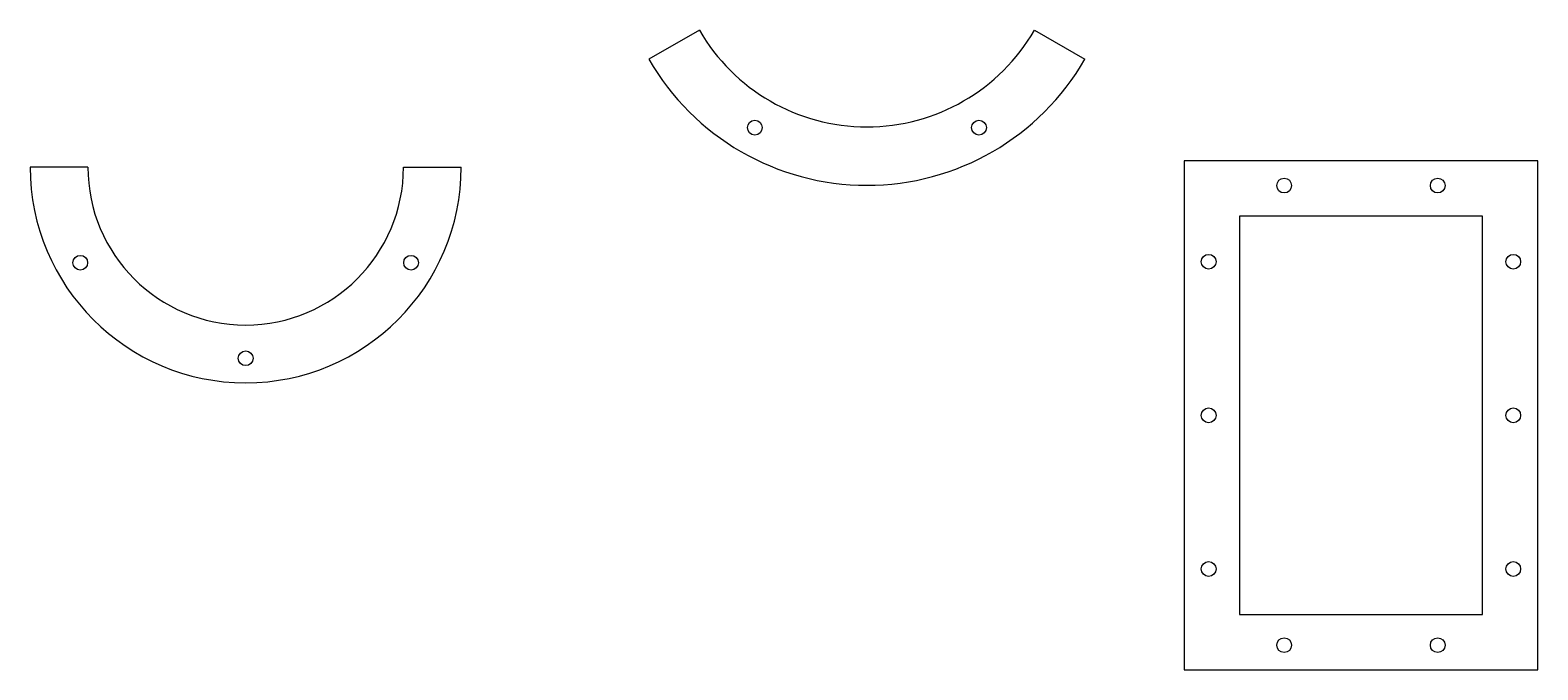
# Model space of a CAD drawing. Header units: millimetres. Extents: x 936 to 2163, y 224 to 744.
import ezdxf

# ---------------------------------------------------------------- set-up
doc = ezdxf.new("R2010")
doc.units = ezdxf.units.MM

msp = doc.modelspace()

# ---------------------------------------------------------------- linework, layer by layer
for p, q in [((1480.4, 744), (1439.3, 720.3)), ((1753.2, 744), (1794.4, 720.3)), ((982.5, 632.6), (935.5, 632.6)), ((1239.5, 632.6), (1286.5, 632.6))]:
    msp.add_line(p, q)
for points in [[(2163.1, 223.6), (2163.1, 637.6), (1875.1, 637.6), (1875.1, 223.6)], [(2118.1, 268.6), (2118.1, 592.6), (1920.1, 592.6), (1920.1, 268.6)]]:
    msp.add_lwpolyline(points, close=True)
for centre in [(1525.6, 664.7), (1708.1, 664.7), (1956.6, 617.6), (2081.6, 617.6), (976.3, 554.8), (1245.7, 554.8), (1895.1, 555.6), (2143.1, 555.6), (1111, 477.1), (1895.1, 430.6), (2143.1, 430.6), (1895.1, 305.6), (2143.1, 305.6), (1956.6, 243.6), (2081.6, 243.6)]:
    msp.add_circle(centre, 6)
for centre, radius, start, end in [((1616.8, 822.8), 157.5, 210, 330), ((1616.8, 822.8), 205, 210, 330), ((1111, 632.6), 175.5, 180, 0), ((1111, 632.6), 128.5, 180, 0)]:
    msp.add_arc(centre, radius, start, end)

doc.saveas('drawing.dxf')
